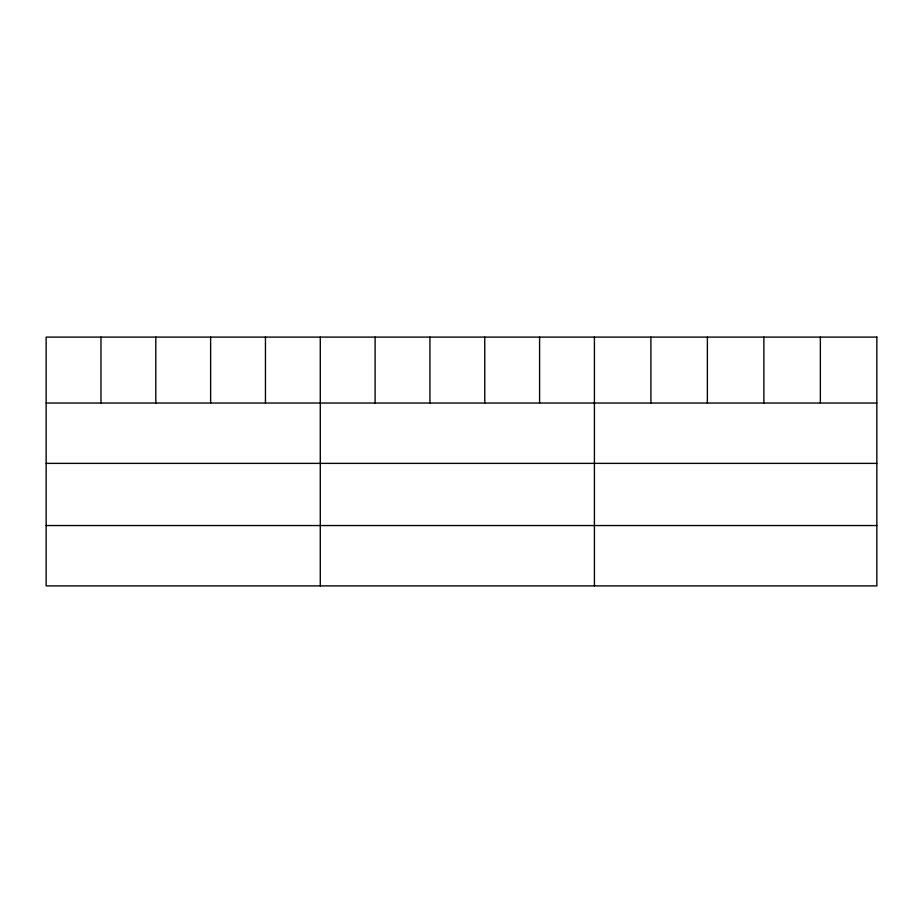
<?xml version="1.0" encoding="UTF-8"?>
<svg xmlns="http://www.w3.org/2000/svg" width="923" height="923" viewBox="0 0 923 923"><rect width="100%" height="100%" fill="white"/><g stroke="black" fill="none" stroke-linecap="round" stroke-linejoin="round"><path stroke-width="1.38" d="M46.15 403.028L876.85 403.028M46.15 463.381L876.85 463.381M46.15 525.545L876.85 525.545M820.362 337.103L820.362 403.028M763.875 337.103L763.875 403.028M707.387 337.103L707.387 403.028M650.9 337.103L650.9 403.028M594.412 337.103L594.412 585.897M539.586 337.103L539.586 403.028M484.76 337.103L484.76 403.028M429.933 337.103L429.933 403.028M375.107 337.103L375.107 403.028M320.281 337.103L320.281 585.897M265.455 337.103L265.455 403.028M210.629 337.103L210.629 403.028M155.802 337.103L155.802 403.028M100.976 337.103L100.976 403.028M876.85 337.103L46.15 337.103L46.15 585.897L876.85 585.897L876.85 337.103"/></g></svg>
